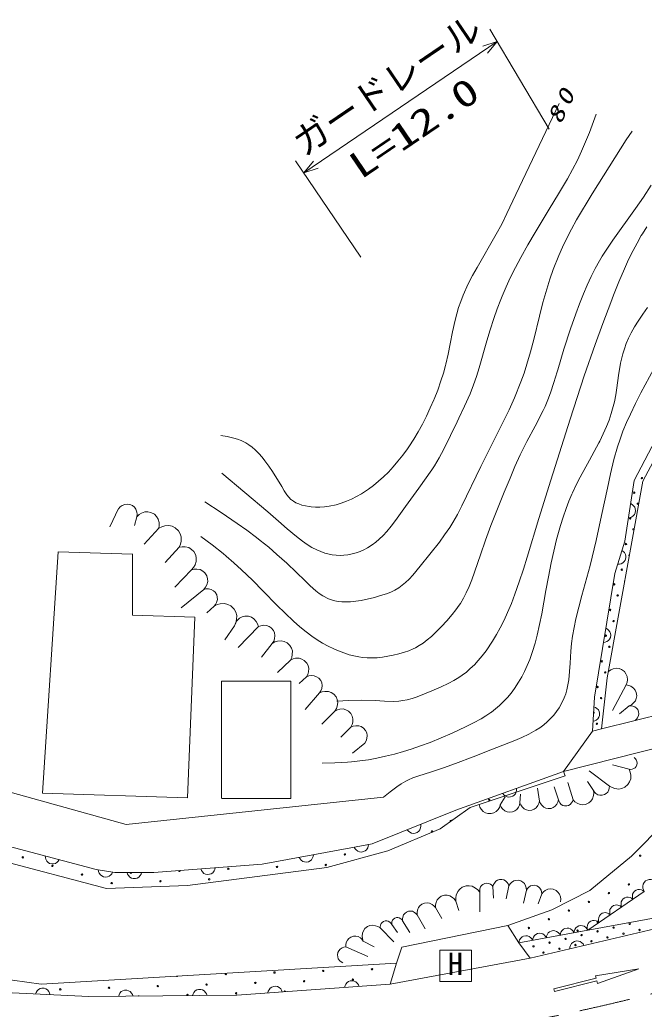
# Model space of a CAD drawing. Units: millimetres, scale not verified. Extents: x -71326 to 568674, y -102781 to 257219.
# Drawn here: x 245200 to 288129, y 138028 to 206074 of the extents above; entities that cross this region are included whole.
import ezdxf
from ezdxf.enums import TextEntityAlignment as Align

# ---------------------------------------------------------------- set-up
doc = ezdxf.new("R2010")
doc.units = ezdxf.units.MM
doc.header["$LTSCALE"] = 1000
doc.linetypes.add('CHAIN', pattern=[18.5, 12, -1.5, 3.5, -1.5])
for name, color, linetype, lineweight in [('M-BGD', 7, 'Continuous', 13), ('M-BMK-LINE', 2, 'CHAIN', 13), ('M-STR-HTXT', 7, 'Continuous', 13)]:
    doc.layers.add(name, color=color, linetype=linetype, lineweight=lineweight)
doc.styles.add('ＭＳ ゴシック', font='')
doc.styles.get('ＭＳ ゴシック').set_extended_font_data('MS Gothic')

# ---------------------------------------------------------------- blocks, each defined once
blk = doc.blocks.new('BUHIN2')
at = {"color": 7, "linetype": 'Continuous', "lineweight": 13}
blk.add_lwpolyline([(0, 500), (115, 460), (212, 400), (322, 305), (382, 195), (418, 78), (418, -78), (382, -195), (322, -305), (212, -402), (115, -462), (0, -500)], dxfattribs=at)
blk = doc.blocks.new('BUHIN3')
at = {"color": 7, "linetype": 'Continuous', "lineweight": 13}
blk.add_lwpolyline([(0, -500), (115, -462.5), (212.5, -402.5), (322.5, -305), (382.5, -195), (420, -77.5), (420, 77.5), (382.5, 195), (322.5, 305), (212.5, 402.5), (115, 460), (0, 500)], dxfattribs=at)
blk = doc.blocks.new('BUHIN5')
at = {"color": 7, "linetype": 'Continuous', "lineweight": 13}
blk.add_lwpolyline([(0, -1000), (230, -925), (425, -805), (645, -610), (765, -390), (840, -155), (840, 155), (765, 390), (645, 610), (425, 805), (230, 920), (0, 1000)], dxfattribs=at)
blk = doc.blocks.new('BUHIN12')
at = {"color": 7, "linetype": 'Continuous', "lineweight": 13}
blk.add_lwpolyline([(-288, -1000), (0, 0), (285, -1000)], dxfattribs=at)

msp = doc.modelspace()

# ---------------------------------------------------------------- linework, layer by layer
at = {"layer": 'M-BGD'}
for p, q in [((287429, 174386), (291988, 183104)), ((290229, 178465), (288029, 174346)), ((288029, 174346), (285590, 160828)), ((286789, 170227), (287429, 174386)), ((251995, 172453), (251394, 171201)), ((253247, 171902), (253097, 171301)), ((254749, 171101), (253747, 170000)), ((286110, 167987), (286789, 170227)), ((246757, 152885), (247841, 169487)), ((247841, 169487), (252952, 169321)), ((256151, 169799), (255199, 168748)), ((252952, 165136), (252952, 169342)), ((257002, 168247), (255850, 167046)), ((284709, 159496), (286110, 167987)), ((257853, 166895), (256301, 165644)), ((258554, 165744), (258053, 165293)), ((252952, 165136), (257234, 164996)), ((256721, 152561), (257234, 164996)), ((259956, 164392), (259305, 163441)), ((261608, 164342), (260212, 162910)), ((262559, 163191), (261808, 162239)), ((263811, 162039), (262909, 161188)), ((264912, 160888), (264411, 160437)), ((285590, 160828), (285190, 157317)), ((259073, 160584), (263823, 160584)), ((259073, 152521), (259073, 160584)), ((263823, 152521), (263823, 160584)), ((285190, 157317), (296260, 160071)), ((286891, 160337), (285960, 158567)), ((265813, 159786), (264812, 158635)), ((284571, 157158), (284709, 159496)), ((287091, 158885), (286440, 158334)), ((266865, 158534), (265964, 157633)), ((214193, 157206), (250455, 147645)), ((267966, 157433), (267265, 156732)), ((282569, 154382), (295140, 157575)), ((285190, 157317), (284571, 157158)), ((231043, 156671), (252516, 150739)), ((282569, 154382), (284571, 157158)), ((268917, 156332), (268066, 155631)), ((251154, 146334), (218189, 155044)), ((287091, 154529), (285940, 154830)), ((275181, 151707), (282569, 154382)), ((282696, 154086), (276169, 151893)), ((282569, 154382), (282696, 154086)), ((285740, 153378), (284338, 154429)), ((280933, 152326), (280783, 153227)), ((282235, 152426), (281935, 153328)), ((283236, 152426), (282886, 153628)), ((284638, 153077), (284238, 153678)), ((246757, 152885), (256721, 152561)), ((252516, 150739), (270194, 152608)), ((259120, 152521), (263823, 152521)), ((278230, 152076), (278580, 152627)), ((279581, 152226), (279632, 152827)), ((276169, 151893), (274109, 150424)), ((269424, 149395), (275181, 151707)), ((274109, 150424), (270499, 148932)), ((287257, 148558), (289582, 150919)), ((261858, 147999), (267948, 149132)), ((267948, 149132), (269424, 149395)), ((270499, 148932), (266313, 147777)), ((284386, 146196), (287257, 148558)), ((254421, 147432), (261858, 147999)), ((266313, 147777), (256736, 146526)), ((250455, 147645), (251730, 147432)), ((251730, 147432), (254421, 147432)), ((256736, 146526), (251154, 146334)), ((277729, 146469), (277779, 145667)), ((278830, 146519), (278630, 145617)), ((276828, 146068), (276828, 144716)), ((280032, 146218), (279832, 145317)), ((281083, 145968), (280833, 145267)), ((281770, 144852), (284386, 146196)), ((288129, 146123), (284243, 143459)), ((273774, 145017), (274224, 144266)), ((275176, 145467), (275376, 144816)), ((279508, 142585), (292939, 145063)), ((272522, 144516), (273073, 143565)), ((278764, 143776), (281770, 144852)), ((293108, 144556), (280296, 141543)), ((269969, 143615), (270920, 142664)), ((270770, 143865), (271170, 143314)), ((271469, 142297), (278764, 143776)), ((271521, 144115), (272021, 143314)), ((278764, 143776), (279508, 142585)), ((279508, 142585), (278764, 143776)), ((284243, 143459), (279508, 142585)), ((223608, 142890), (246677, 139755)), ((267616, 142313), (269118, 141662)), ((268817, 142714), (269568, 142313)), ((271100, 141192), (271469, 142297)), ((280296, 141543), (279508, 142585)), ((270666, 139755), (280296, 141543)), ((274088, 142083), (276248, 142083)), ((274088, 139923), (274088, 142083)), ((276248, 142083), (276248, 139923)), ((246677, 139755), (271100, 141192)), ((271100, 141192), (270666, 139755)), ((284790, 140328), (287766, 140794)), ((284834, 140154), (284790, 140328)), ((287766, 140794), (284921, 139804)), ((249948, 138892), (237295, 139527)), ((270666, 139755), (260113, 138998)), ((276248, 139923), (274088, 139923)), ((281923, 139426), (284834, 140154)), ((284877, 139979), (281967, 139251)), ((284921, 139804), (284877, 139979)), ((260113, 138998), (249948, 138892)), ((281967, 139251), (281923, 139426))]:
    msp.add_line(p, q, dxfattribs=at)
for points in [[(259027, 177483), (259468, 177408), (259910, 177312), (260168, 177236), (260427, 177139), (260517, 177099), (260735, 176984), (260944, 176851), (261167, 176683), (261388, 176491), (261626, 176255), (261856, 175997), (262054, 175753), (262329, 175384), (262585, 175006), (263208, 173976), (263377, 173685), (263567, 173401), (263698, 173240), (263843, 173094), (263880, 173063), (264021, 172958), (264183, 172863), (264374, 172776), (264585, 172704), (264836, 172642), (265102, 172597), (265226, 172582), (265531, 172561), (265834, 172560), (266143, 172580), (266459, 172621), (266956, 172726), (267303, 172833), (267652, 172961), (268001, 173112), (268340, 173280), (268688, 173476), (269034, 173694), (269166, 173783), (269521, 174051), (269862, 174333), (270205, 174642), (270540, 174973), (270875, 175332), (271201, 175713), (271531, 176129), (271844, 176558), (271953, 176714), (272280, 177223), (272589, 177741), (272884, 178275), (273161, 178817), (273423, 179377), (273668, 179945), (273683, 179982), (273930, 180607), (274157, 181237), (274326, 181760), (274475, 182288), (274500, 182385), (274657, 183088), (274795, 183796), (274949, 184603), (275124, 185413), (275365, 186277), (275514, 186710), (275683, 187138), (276037, 187910), (276329, 188479), (276638, 189039), (277959, 191322), (278330, 192028), (278683, 192743), (279305, 194061), (282284, 200308)], [(259082, 174896), (260677, 173568), (262260, 172224), (262976, 171600), (263592, 171059), (264221, 170533), (264634, 170219), (264953, 169997), (265283, 169793), (265628, 169611), (265892, 169497), (266164, 169401), (266678, 169280), (266946, 169248), (267216, 169237), (267486, 169246), (267754, 169276), (268059, 169335), (268330, 169412), (268594, 169508), (268859, 169626), (269115, 169762), (269418, 169954), (269673, 170148), (269914, 170356), (270178, 170614), (270427, 170886), (270734, 171257), (271033, 171650), (271716, 172605), (272637, 173864), (273527, 175116), (273705, 175390), (274034, 175959), (274350, 176548), (274816, 177477), (275265, 178415), (275393, 178687), (275782, 179509), (276155, 180347), (276401, 180967), (276601, 181551), (276783, 182142), (277302, 183990), (277531, 184757), (277781, 185527), (278015, 186185), (278268, 186836), (278363, 187066), (278632, 187698), (278920, 188323), (279270, 189029), (279638, 189726), (280120, 190591), (280625, 191456), (281598, 193059), (282231, 194095), (282845, 195140), (283198, 195778), (283534, 196424), (283826, 197037), (284104, 197677), (284364, 198326), (284833, 199582)], [(257917, 172919), (259036, 172188), (260149, 171438), (260817, 170965), (261470, 170478), (261736, 170271), (262311, 169803), (262882, 169312), (263562, 168698), (264235, 168062), (264790, 167522), (265166, 167156), (265552, 166808), (265788, 166621), (266033, 166454), (266420, 166249), (266626, 166172), (266849, 166112), (267097, 166066), (267351, 166041), (267642, 166034), (267947, 166047), (268308, 166085), (268681, 166145), (269576, 166351), (270004, 166470), (270417, 166606), (270703, 166720), (270978, 166851), (271256, 167013), (271489, 167181), (271710, 167366), (271969, 167615), (272217, 167879), (272733, 168489), (273401, 169316), (274046, 170145), (274409, 170643), (274761, 171159), (274973, 171493), (275293, 172058), (275599, 172641), (276908, 175362), (278435, 178417), (278837, 179246), (279219, 180084), (279657, 181166), (279869, 181768), (280065, 182386), (280306, 183231), (280530, 184092), (280930, 185698), (281170, 186621), (281429, 187537), (281644, 188225), (281877, 188906), (282254, 189873), (282508, 190447), (282781, 191013), (283121, 191669), (283485, 192326), (284545, 194098), (285715, 195963), (286900, 197813), (287294, 198426)], [(257653, 170535), (258419, 169959), (259171, 169367), (259394, 169184), (259922, 168727), (260436, 168255), (261189, 167526), (261936, 166774), (262878, 165820), (263446, 165259), (264029, 164712), (264456, 164337), (264897, 163977), (265280, 163688), (265643, 163442), (266017, 163212), (266394, 163004), (266790, 162809), (267112, 162667), (267467, 162531), (267837, 162410), (268165, 162323), (268507, 162254), (268764, 162217), (269081, 162193), (269410, 162189), (269770, 162205), (270139, 162243), (270866, 162367), (271258, 162460), (271653, 162574), (271953, 162680), (272255, 162808), (272397, 162877), (272664, 163031), (272929, 163207), (273216, 163424), (273499, 163664), (274199, 164349), (274570, 164750), (274930, 165169), (275181, 165491), (275415, 165824), (275490, 165940), (275694, 166294), (275881, 166657), (276084, 167102), (276272, 167565), (276872, 169274), (277221, 170282), (277590, 171287), (278038, 172440), (278503, 173585), (278914, 174559), (279244, 175353), (279597, 176147), (280055, 177081), (280628, 178135), (281187, 179204), (281316, 179484), (281509, 179943), (281687, 180420), (281924, 181132), (282142, 181852), (282187, 182006), (282613, 183413), (283058, 184812), (283418, 185850), (283671, 186536), (283947, 187225), (284211, 187831), (284493, 188429), (284766, 188963), (285062, 189496), (285250, 189814), (285602, 190369), (285971, 190914), (287532, 193087), (288074, 193880), (288604, 194692)], [(266988, 159219), (267833, 159264), (268689, 159289), (269629, 159270), (270270, 159225), (270908, 159202), (271253, 159219), (271536, 159255), (271826, 159313), (272171, 159405), (272513, 159518), (273538, 159930), (274124, 160182), (274697, 160451), (275040, 160633), (275381, 160836), (275620, 160996), (275904, 161216), (276175, 161452), (276456, 161724), (276723, 162011), (276996, 162334), (277260, 162679), (277702, 163331), (277975, 163790), (278231, 164256), (278490, 164776), (278736, 165312), (278998, 165938), (279242, 166573), (279542, 167422), (279826, 168288), (280088, 169119), (280888, 171783), (281702, 174424), (283033, 178614), (283510, 180096), (284009, 181582), (284759, 183742), (285282, 185184), (285825, 186622), (286028, 187144), (286389, 188048), (286772, 188955), (287059, 189584), (287362, 190203), (287638, 190722), (287931, 191231), (288008, 191358), (288314, 191835)], [(265995, 154947), (266860, 154973), (267725, 155020), (268013, 155043), (268589, 155106), (269164, 155188), (269755, 155294), (270353, 155422), (270965, 155573), (271582, 155747), (272097, 155908), (272757, 156135), (273409, 156381), (274165, 156689), (274925, 157021), (275845, 157446), (276383, 157713), (276910, 157998), (277252, 158203), (277582, 158426), (277623, 158455), (277907, 158677), (278187, 158921), (278461, 159187), (278720, 159468), (278972, 159770), (279208, 160085), (279497, 160521), (279709, 160885), (279903, 161258), (280091, 161666), (280261, 162081), (280458, 162635), (280625, 163193), (280773, 163755), (280938, 164476), (281085, 165210), (281371, 166816), (281541, 167773), (281733, 168733), (281911, 169532), (282109, 170325), (282380, 171285), (282560, 171877), (282762, 172472), (282950, 172966), (283160, 173461), (283197, 173543), (283455, 174084), (283731, 174615), (284378, 175789), (285013, 176982), (285071, 177099), (285311, 177595), (285537, 178108), (285709, 178546), (285865, 178999), (286080, 179790), (286176, 180271), (286253, 180756), (286369, 181613), (286505, 182461), (286657, 183105), (286765, 183454), (286897, 183806), (287059, 184179), (287240, 184545), (287464, 184947), (287712, 185351), (288028, 185823), (288362, 186285)], [(270194, 152608), (270658, 152977), (271133, 153329), (271431, 153526), (271738, 153706), (271913, 153796), (272229, 153938), (272564, 154065), (273497, 154365), (274335, 154639), (275163, 154931), (276374, 155387), (277581, 155862), (279225, 156518), (279705, 156714), (280187, 156933), (280687, 157208), (280957, 157387), (281218, 157584), (281459, 157791), (281694, 158019), (281907, 158254), (282104, 158502), (282277, 158751), (282431, 159011), (282637, 159442), (282733, 159712), (282813, 159997), (282885, 160336), (282939, 160691), (282994, 161252), (283030, 161819), (283083, 162651), (283135, 163169), (283208, 163691), (283313, 164285), (283437, 164872), (283634, 165676), (283849, 166472), (284424, 168541), (284823, 170264), (285202, 171992), (285602, 173862), (285813, 174841), (286045, 175823), (286292, 176705), (286471, 177242), (286669, 177773), (286915, 178371), (287180, 178961), (287532, 179689), (287908, 180420), (289980, 184268)]]:
    msp.add_lwpolyline(points, dxfattribs=at)
for centre in [(287969, 174555), (287445, 173552), (287684, 172789), (287160, 171786), (286875, 170020), (286589, 168254), (286065, 167252), (286304, 166488), (285780, 165486), (286019, 164722), (285495, 163720), (285734, 162957), (285210, 161954), (285449, 161191), (284925, 160188), (285164, 159425), (284879, 157659), (277474, 152421), (273531, 150251), (245405, 148473), (267552, 148673), (287851, 148584), (247443, 147882), (259534, 147686), (262886, 147818), (266237, 147950), (249480, 147290), (258220, 146963), (251517, 146699), (254869, 146831), (287075, 146610), (285700, 146011), (284324, 145412), (281574, 144215), (282949, 144814), (280198, 143616), (284923, 144037), (286025, 143642), (287126, 143901), (282721, 142865), (283548, 143438), (283822, 143124), (284924, 143383), (285604, 142962), (286705, 143221), (287807, 143480), (280518, 142347), (281620, 142606), (282300, 142185), (283401, 142444), (284503, 142703), (281199, 141926), (259360, 140442), (262712, 140554), (266064, 140665), (269417, 140776), (251337, 139505), (254689, 139616), (258041, 139727), (261394, 139839), (264746, 139950), (268098, 140061), (247984, 139393), (260075, 139124)]:
    msp.add_circle(centre, 50, dxfattribs=at)
for centre, start, end in [((287399, 171023), 42.65464, 296.8849), ((287114, 169257), 83.06614, 256.4734), ((286829, 167491), 125.69398, 213.84557), ((284639, 158422), 273.6672, 79.53554), ((274846, 150974), 11.63187, 239.32755), ((252831, 147422), 168.716, 11.284), ((256183, 147554), 170.40224, 18.31179), ((256008, 140331), 215.90993, 330.82297), ((253370, 138901), 32.83951, 148.35411), ((256723, 139012), 276.42984, 264.76378), ((263427, 139235), 4.93427, 183.27418)]:
    msp.add_arc(centre, 50, start, end, dxfattribs=at)
at = {"layer": 'M-BMK-LINE'}
for centre, start, end in [((251715, 284470), 270.0872, 294.03748), ((250687, 284464), 253.7771, 269.63507)]:
    msp.add_arc(centre, 150000, start, end, dxfattribs=at)
at = {"layer": 'M-STR-HTXT'}
for p, q in [((277517, 205433), (281596, 198551)), ((264718, 195551), (278026, 204572)), ((264157, 196379), (268646, 189757))]:
    msp.add_line(p, q, dxfattribs=at)

# ---------------------------------------------------------------- block references
at = {"layer": 'M-BGD'}
for name, p, xscale, yscale, rotation in [('BUHIN5', (252621, 172177), 0.6837257, 0.6837257, 66.25051), ('BUHIN5', (253998, 171501), 0.8511211, 0.8511211, 61.92751), ('BUHIN5', (255450, 170450), 0.9565086, 0.9565086, 47.1211), ('BUHIN5', (256576, 169023), 0.8850493, 0.8850493, 28.7398), ('BUHIN5', (257427, 167571), 0.7987049, 0.7987049, 32.19573), ('BUHIN5', (258203, 166320), 0.6740335, 0.6740335, 31.32869), ('BUHIN5', (259255, 165068), 0.9737152, 0.9737152, 46.04163), ('BUHIN5', (260782, 164367), 0.8264674, 0.8264674, 88.2643), ('BUHIN5', (262083, 163766), 0.7468054, 0.7468054, 39.55967), ('BUHIN5', (263185, 162615), 0.8503846, 0.8503846, 47.38594), ('BUHIN5', (264361, 161463), 0.796741, 0.796741, 43.72697), ('BUHIN5', (286280, 160801), 0.7674892, 0.7674892, 52.804), ('BUHIN5', (265363, 160337), 0.7115708, 0.7115708, 39.28941), ('BUHIN5', (266339, 159160), 0.817318, 0.817318, 40.03026), ('BUHIN5', (286991, 159611), 0.7328294, 0.7328294, 7.85331), ('BUHIN5', (267415, 157984), 0.7788434, 0.7788434, 45), ('BUHIN5', (287297, 158389), 0.5371044, 0.5371044, 22.48387), ('BUHIN5', (268442, 156882), 0.7276806, 0.7276806, 40.81508), ('BUHIN5', (287267, 154930), 0.4371821, 0.4371821, 336.37062), ('BUHIN5', (286415, 153953), 0.887877, 0.887877, 310.42608), ('BUHIN5', (285189, 153227), 0.5708397, 0.5708397, 285.25512), ('BUHIN5', (281584, 152376), 0.6527801, 0.6527801, 274.39871), ('BUHIN5', (282736, 152426), 0.5006595, 0.5006595, 270), ('BUHIN5', (283937, 152752), 0.7727854, 0.7727854, 294.90477), ('BUHIN5', (277508, 152088), 0.7217353, 0.7217353, 269.03419), ('BUHIN5', (278906, 152151), 0.6800497, 0.6800497, 276.34019), ('BUHIN5', (280257, 152276), 0.6777421, 0.6777421, 274.23639), ('BUHIN5', (278280, 146494), 0.5512941, 0.5512941, 92.60256), ('BUHIN5', (279431, 146368), 0.6192816, 0.6192816, 75.96376), ('BUHIN3', (288483, 146493), 1.023646, 1.023646, 136.19848), ('BUHIN5', (276002, 145768), 0.8790104, 0.8790104, 109.98311), ('BUHIN5', (277278, 146268), 0.4930924, 0.4930924, 113.96249), ('BUHIN5', (280558, 146093), 0.5403877, 0.5403877, 76.6075), ('BUHIN5', (281734, 145692), 0.7067106, 0.7067106, 67.0679), ('BUHIN3', (287740, 145857), 0.9422744, 0.9422744, 124.43854), ('BUHIN5', (274475, 145242), 0.7362419, 0.7362419, 107.81889), ('BUHIN3', (286963, 145324), 0.9422744, 0.9422744, 124.43854), ('BUHIN5', (273148, 144766), 0.6740335, 0.6740335, 111.80141), ('BUHIN3', (286186, 144791), 0.9422744, 0.9422744, 124.43854), ('BUHIN5', (271145, 143990), 0.3958061, 0.3958061, 108.43495), ('BUHIN5', (272021, 144316), 0.5392268, 0.5392268, 111.80141), ('BUHIN3', (284632, 143725), 0.9422744, 0.9422744, 124.43854), ('BUHIN3', (285409, 144258), 0.9422744, 0.9422744, 124.43854), ('BUHIN5', (269393, 143164), 0.7311172, 0.7311172, 128.04704), ('BUHIN5', (270369, 143740), 0.4196291, 0.4196291, 107.35402), ('BUHIN3', (282823, 143197), 0.9629909, 0.9629909, 100.45276), ('BUHIN3', (283770, 143372), 0.9629909, 0.9629909, 100.45276), ('BUHIN5', (268216, 142513), 0.6332897, 0.6332897, 108.43495), ('BUHIN3', (279982, 142673), 0.9629909, 0.9629909, 100.45276), ('BUHIN3', (280929, 142847), 0.9629909, 0.9629909, 100.45276), ('BUHIN3', (281876, 143022), 0.9629909, 0.9629909, 100.45276), ('BUHIN5', (267516, 141762), 0.5597543, 0.5597543, 169.69515)]:
    msp.add_blockref(name, p, dxfattribs=dict(at, xscale=xscale, yscale=yscale, rotation=rotation))
for p, rotation in [((287109, 172306), 351.25384), ((286449, 169107), 343.11321), ((285409, 163741), 350.63698), ((284640, 158327), 356.60029), ((278875, 153044), 289.89839), ((272303, 150551), 291.87915), ((268686, 149264), 280.12087), ((247433, 148441), 255.2289), ((264903, 148565), 280.53918), ((258139, 147716), 274.35698), ((251092, 147538), 260.53768), ((253075, 147432), 270), ((283499, 142297), 103.2335), ((262751, 139187), 94.10424), ((268028, 139566), 94.10424), ((246784, 139051), 87.12564), ((252489, 138918), 90.59681), ((257571, 138971), 90.59681)]:
    msp.add_blockref('BUHIN2', p, dxfattribs=dict(at, rotation=rotation))
at = {"layer": 'M-STR-HTXT'}
for p, rotation in [((278026, 204572), 304.13147), ((264718, 195551), 124.13147)]:
    msp.add_blockref('BUHIN12', p, dxfattribs=dict(at, rotation=rotation))

# ---------------------------------------------------------------- texts
at = {"layer": 'M-BGD', "style": 'ＭＳ ゴシック'}
msp.add_text('H', height=1540, dxfattribs=at).set_placement((274628, 139923), align=Align.BOTTOM_LEFT)
at = {"layer": 'M-BGD', "insert": (282402, 198823), "char_height": 1100, "attachment_point": 7, "rotation": 64.3, "style": 'ＭＳ ゴシック'}
msp.add_mtext('\\T1.33;\\W1.35;\\Q15;80', dxfattribs=at)
at = {"layer": 'M-STR-HTXT', "style": 'ＭＳ ゴシック'}
msp.add_text('ガードレール', height=1833, rotation=34.2, dxfattribs=at).set_placement((265054, 196175), align=Align.BOTTOM_LEFT)
at = {"layer": 'M-STR-HTXT', "style": 'ＭＳ ゴシック', "width": 1.35}
msp.add_text('L=12.0', height=1833, rotation=34.2, dxfattribs=at).set_placement((268950, 194594), align=Align.BOTTOM_LEFT)

doc.saveas('drawing.dxf')
